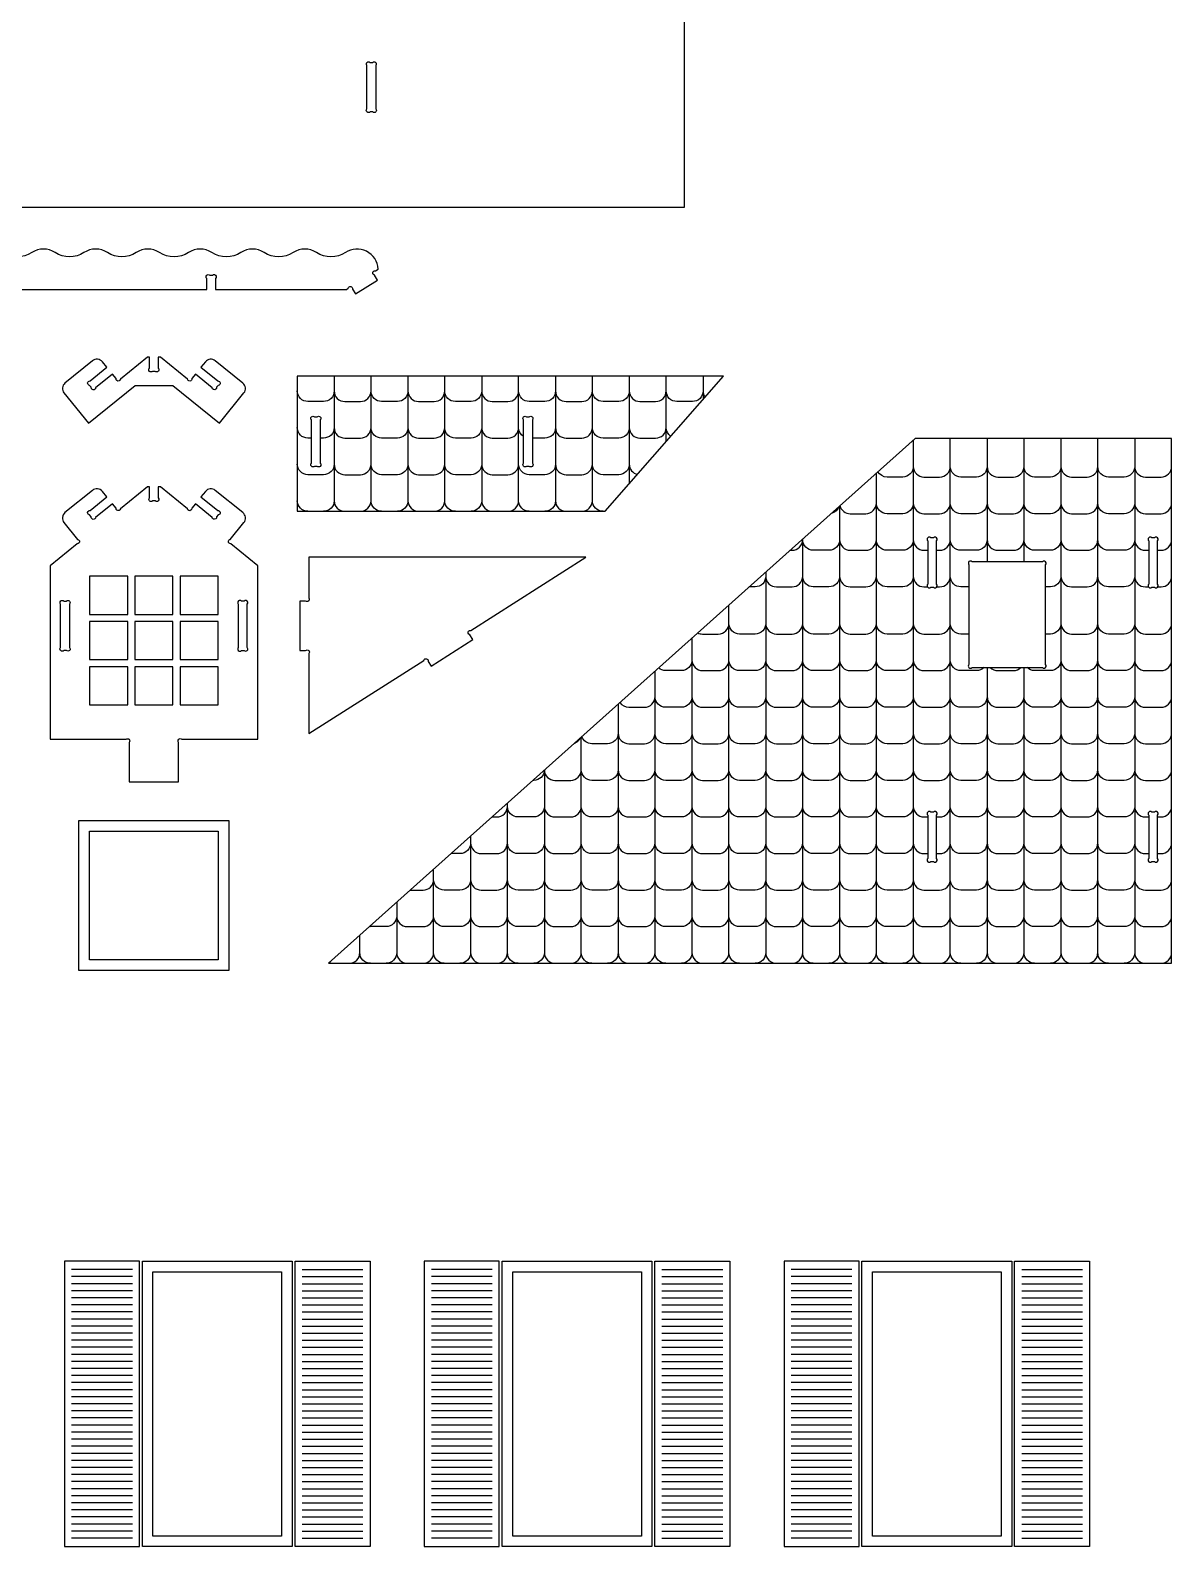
# Model space of a CAD drawing. Extents: x 4982 to 16003, y -2148 to 3908.
# Drawn here: x 11671 to 13221, y -2080 to -21 of the extents above; entities that cross this region are included whole.
import ezdxf

# ---------------------------------------------------------------- set-up
doc = ezdxf.new("R2010")
doc.units = 0
doc.header["$MEASUREMENT"] = 0
doc.layers.add('LAYER_1', color=18, linetype='CONTINUOUS')

msp = doc.modelspace()

# ---------------------------------------------------------------- linework, layer by layer
at = {"layer": 'LAYER_1'}
for points in [[(12558.7, -261.4), (11147.7, -261.4), (11147.7, 86.9), (12558.7, 86.9)], [(12451.6, -674.2), (12612.1, -490.8), (12033.4, -490.8), (12033.4, -674.2)], [(13220.5, -1287.9), (13220.5, -575.2), (12872.2, -575.2), (12075.7, -1287.9)], [(11751.5, -814.2), (11803.3, -814.2), (11803.3, -762.4), (11751.5, -762.4)], [(11812.9, -814.2), (11864.7, -814.2), (11864.7, -762.4), (11812.9, -762.4)], [(11874.3, -814.2), (11926.2, -814.2), (11926.2, -762.4), (11874.3, -762.4)], [(11751.5, -875.6), (11803.3, -875.6), (11803.3, -823.8), (11751.5, -823.8)], [(11812.9, -875.6), (11864.7, -875.6), (11864.7, -823.8), (11812.9, -823.8)], [(11874.3, -875.6), (11926.2, -875.6), (11926.2, -823.8), (11874.3, -823.8)], [(11751.5, -937.1), (11803.3, -937.1), (11803.3, -885.2), (11751.5, -885.2)], [(11812.9, -937.1), (11864.7, -937.1), (11864.7, -885.2), (11812.9, -885.2)], [(11874.3, -937.1), (11926.2, -937.1), (11926.2, -885.2), (11874.3, -885.2)], [(11737.1, -1094.1), (11940.6, -1094.1), (11940.6, -1297.6), (11737.1, -1297.6)], [(11751.5, -1108.5), (11926.2, -1108.5), (11926.2, -1283.2), (11751.5, -1283.2)], [(11819.3, -1692.3), (11717.5, -1692.3), (11717.5, -2080.1), (11819.3, -2080.1)], [(12026.6, -1692.3), (12026.6, -2080.1), (11823.1, -2080.1), (11823.1, -1692.3)], [(11837.5, -1706.7), (12012.2, -1706.7), (12012.2, -2065.7), (11837.5, -2065.7)], [(12030.5, -1692.3), (12132.2, -1692.3), (12132.2, -2080.1), (12030.5, -2080.1)], [(12307.7, -1692.3), (12205.9, -1692.3), (12205.9, -2080.1), (12307.7, -2080.1)], [(12515, -1692.3), (12515, -2080.1), (12311.5, -2080.1), (12311.5, -1692.3)], [(12325.9, -1706.7), (12500.6, -1706.7), (12500.6, -2065.7), (12325.9, -2065.7)], [(12518.9, -1692.3), (12620.6, -1692.3), (12620.6, -2080.1), (12518.9, -2080.1)], [(12796.1, -1692.3), (12694.3, -1692.3), (12694.3, -2080.1), (12796.1, -2080.1)], [(13003.4, -1692.3), (13003.4, -2080.1), (12799.9, -2080.1), (12799.9, -1692.3)], [(12814.3, -1706.7), (12989, -1706.7), (12989, -2065.7), (12814.3, -2065.7)], [(13007.3, -1692.3), (13109, -1692.3), (13109, -2080.1), (13007.3, -2080.1)]]:
    msp.add_lwpolyline(points, close=True, dxfattribs=at)
for points in [[(12140, -68.8), (12140, -127.6, -1), (12135.8, -131.8), (12132.3, -131.8, -1), (12128, -127.6), (12128, -68.8, -1), (12132.3, -64.6), (12135.8, -64.6, -1)], [(11844.8, -464.9), (11844.8, -479.8, -1), (11840.6, -484.1), (11837.1, -484.1, -1), (11832.8, -479.8), (11832.8, -464.9), (11830, -464.9), (11793.3, -494.6, -1), (11787.4, -494), (11782.5, -488), (11759.7, -506.5, -1), (11753.7, -505.8), (11751.5, -503.1, -1), (11752.1, -497.1), (11774.9, -478.6), (11768.9, -471.2, 0.414214), (11755.4, -469.8), (11718.1, -500, 0.414214), (11716.7, -513.5), (11749.9, -554.5), (11813.2, -503.3), (11864.5, -503.3), (11927.7, -554.5), (11961, -513.5, 0.414214), (11959.5, -500), (11922.2, -469.8, 0.414214), (11908.7, -471.2), (11902.7, -478.6), (11925.5, -497.1, -1), (11926.1, -503.1), (11923.9, -505.8, -1), (11918, -506.5), (11895.2, -488), (11890.3, -494, -1), (11884.3, -494.6), (11847.6, -464.9)], [(12064.6, -550.1), (12064.6, -608.8, -1), (12060.3, -613.1), (12056.8, -613.1, -1), (12052.6, -608.8), (12052.6, -550.1, -1), (12056.8, -545.9), (12060.3, -545.9, -1)], [(12352.6, -550.1), (12352.6, -608.8, -1), (12348.3, -613.1), (12344.8, -613.1, -1), (12340.6, -608.8), (12340.6, -550.1, -1), (12344.8, -545.9), (12348.3, -545.9, -1)], [(11872.4, -1041.4), (11872.4, -988, -1), (11876.7, -983.8), (11979.8, -983.8), (11979.8, -748), (11943.1, -718.2, -1), (11942.5, -712.3), (11961, -689.4, 0.414214), (11959.5, -675.9), (11922.2, -645.7, 0.414214), (11908.7, -647.1), (11902.7, -654.6), (11925.5, -673.1, -1), (11926.1, -679), (11923.9, -681.8, -1), (11918, -682.4), (11895.2, -663.9), (11890.3, -670, -1), (11884.3, -670.6), (11847.6, -640.8), (11844.8, -640.8), (11844.8, -655.8, -1), (11840.6, -660), (11837.1, -660, -1), (11832.8, -655.8), (11832.8, -640.8), (11830, -640.8), (11793.3, -670.6, -1), (11787.4, -670), (11782.5, -663.9), (11759.7, -682.4, -1), (11753.7, -681.8), (11751.5, -679, -1), (11752.1, -673.1), (11774.9, -654.6), (11768.9, -647.1, 0.414214), (11755.4, -645.7), (11718.1, -675.9, 0.414214), (11716.7, -689.4), (11735.2, -712.3, -1), (11734.5, -718.2), (11697.8, -748), (11697.8, -983.8), (11801, -983.8, -1), (11805.2, -988), (11805.2, -1041.4)], [(12889.3, -714.3), (12889.3, -773, 1), (12893.6, -777.2), (12897.1, -777.2, 1), (12901.3, -773), (12901.3, -714.3, 1), (12897.1, -710), (12893.6, -710, 1)], [(13189.3, -714.3), (13189.3, -773, 1), (13193.6, -777.2), (13197.1, -777.2, 1), (13201.3, -773), (13201.3, -714.3, 1), (13197.1, -710), (13193.6, -710, 1)], [(12037, -863.2), (12044.8, -863.2, -1), (12049, -867.4), (12049, -976.1), (12205.1, -876.6, -1), (12211, -877.9), (12215.1, -884.4), (12271.8, -848.3), (12267.6, -841.7, -1), (12268.9, -835.9), (12425, -736.3), (12049, -736.3), (12049, -791.7, -1), (12044.8, -796), (12037, -796)], [(12945.3, -746.8), (12945.3, -882.1, 1), (12949.6, -886.3), (13045.1, -886.3, 1), (13049.3, -882.1), (13049.3, -746.8, 1), (13045.1, -742.6), (12949.6, -742.6, 1)], [(11724.2, -800.2), (11724.2, -858.9, -1), (11720, -863.2), (11716.5, -863.2, -1), (11712.2, -858.9), (11712.2, -800.2, -1), (11716.5, -796), (11720, -796, -1)], [(11953.4, -800.2), (11953.4, -858.9, 1), (11957.7, -863.2), (11961.2, -863.2, 1), (11965.4, -858.9), (11965.4, -800.2, 1), (11961.2, -796), (11957.7, -796, 1)], [(12889.3, -1086.9), (12889.3, -1145.7, 1), (12893.6, -1149.9), (12897.1, -1149.9, 1), (12901.3, -1145.7), (12901.3, -1086.9, 1), (12897.1, -1082.7), (12893.6, -1082.7, 1)], [(13189.3, -1086.9), (13189.3, -1145.7, 1), (13193.6, -1149.9), (13197.1, -1149.9, 1), (13201.3, -1145.7), (13201.3, -1086.9, 1), (13197.1, -1082.7), (13193.6, -1082.7, 1)]]:
    msp.add_lwpolyline(points, format="xyb", close=True, dxfattribs=at)
for points in [[(11634.6, -372.8), (11910.6, -372.8), (11910.6, -357.9, -1), (11914.8, -353.6), (11918.3, -353.6, -1), (11922.6, -357.9), (11922.6, -372.8), (12100.1, -372.8), (12102.6, -371.2, -1), (12108.4, -372.5), (12112.6, -379), (12142.4, -360.1), (12138.2, -353.5, -1), (12139.5, -347.7), (12143.3, -345.2, 0.579603), (12098.7, -322.8, -0.300981), (12059.5, -322.8, 0.300981), (12027.7, -322.8, -0.300981), (11988.6, -322.8, 0.300981), (11956.8, -322.8, -0.300981), (11917.6, -322.8, 0.300981), (11885.8, -322.8, -0.300981), (11846.6, -322.8, 0.300981), (11814.8, -322.8, -0.300981), (11775.7, -322.8, 0.300981), (11743.9, -322.8, -0.300981), (11704.7, -322.8, 0.300981), (11672.9, -322.8, -0.300981), (11633.8, -322.8, 0.236244)], [(12083.5, -490.8), (12083.5, -659.8, -0.414214), (12069.1, -674.2)], [(12119.2, -674.2, 0.414214), (12133.6, -659.8), (12133.6, -490.8)], [(12183.7, -490.8), (12183.7, -659.8, 0.414214), (12198.1, -674.2)], [(12219.3, -674.2, 0.414214), (12233.7, -659.8), (12233.7, -490.8)], [(12283.8, -490.8), (12283.8, -659.8, 0.414214), (12298.2, -674.2)], [(12319.5, -674.2, 0.414214), (12333.9, -659.8), (12333.9, -490.8)], [(12384, -490.8), (12384, -659.8, -0.414214), (12369.6, -674.2)], [(12448.5, -674.2, -0.414214), (12434.1, -659.8), (12434.1, -490.8)], [(12083.5, -510.7, -0.414214), (12069.1, -525.1), (12047.8, -525.1, -0.414214), (12033.4, -510.7)], [(12083.5, -510.7, 0.414214), (12097.9, -525.1), (12119.2, -525.1, 0.414214), (12133.6, -510.7)], [(12183.7, -510.7, -0.414214), (12169.3, -525.1), (12148, -525.1, -0.414214), (12133.6, -510.7)], [(12183.7, -510.7, 0.414214), (12198.1, -525.1), (12219.3, -525.1, 0.414214), (12233.7, -510.7)], [(12283.8, -510.7, -0.414214), (12269.4, -525.1), (12248.1, -525.1, -0.414214), (12233.7, -510.7)], [(12283.8, -510.7, 0.414214), (12298.2, -525.1), (12319.5, -525.1, 0.414214), (12333.9, -510.7)], [(12384, -510.7, -0.414214), (12369.6, -525.1), (12348.3, -525.1, -0.414214), (12333.9, -510.7)], [(12384, -510.7, 0.414214), (12398.4, -525.1), (12419.7, -525.1, 0.414214), (12434.1, -510.7)], [(12484.2, -510.7, -0.414214), (12469.8, -525.1), (12448.5, -525.1, -0.414214), (12434.1, -510.7)], [(12484.2, -510.7, 0.414214), (12498.6, -525.1), (12519.9, -525.1, 0.414214), (12534.3, -510.7)], [(12584.4, -510.7, -0.414214), (12570, -525.1), (12548.7, -525.1, -0.414214), (12534.3, -510.7)], [(12584.4, -510.7, 0.159509), (12587.2, -519.2)], [(12052.6, -574.8), (12047.8, -574.8, -0.414214), (12033.4, -560.4)], [(12083.5, -560.4, -0.414214), (12069.1, -574.8), (12064.6, -574.8)], [(12083.5, -560.4, 0.414214), (12097.9, -574.8), (12119.2, -574.8, 0.414214), (12133.6, -560.4)], [(12183.7, -560.4, -0.414214), (12169.3, -574.8), (12148, -574.8, -0.414214), (12133.6, -560.4)], [(12183.7, -560.4, 0.414214), (12198.1, -574.8), (12219.3, -574.8, 0.414214), (12233.7, -560.4)], [(12283.8, -560.4, -0.414214), (12269.4, -574.8), (12248.1, -574.8, -0.414214), (12233.7, -560.4)], [(12283.8, -560.4, 0.414214), (12298.2, -574.8), (12319.5, -574.8, 0.414214), (12333.9, -560.4)], [(12340.6, -572.5, -0.255564), (12333.9, -560.4)], [(12384, -560.4, -0.414214), (12369.6, -574.8), (12352.6, -574.8)], [(12384, -560.4, 0.414214), (12398.4, -574.8), (12419.7, -574.8, 0.414214), (12434.1, -560.4)], [(12484.2, -560.4, -0.414214), (12469.8, -574.8), (12448.5, -574.8, -0.414214), (12434.1, -560.4)], [(12484.2, -560.4, 0.414214), (12498.6, -574.8), (12519.9, -574.8, 0.414214), (12534.3, -560.4)], [(12540.7, -572.4, -0.249891), (12534.3, -560.4)], [(12905.5, -1287.9, 0.414214), (12919.9, -1273.5), (12919.9, -575.2)], [(13070.2, -575.2), (13070.2, -1273.5, -0.414214), (13055.8, -1287.9)], [(13105.9, -1287.9, 0.414214), (13120.3, -1273.5), (13120.3, -575.2)], [(13170.4, -575.2), (13170.4, -1273.5, -0.414214), (13156, -1287.9)], [(12869.8, -577.3), (12869.8, -1273.5, -0.414214), (12855.4, -1287.9)], [(12083.5, -610.1, -0.414214), (12069.1, -624.5), (12047.8, -624.5, -0.414214), (12033.4, -610.1)], [(12083.5, -610.1, 0.414214), (12097.9, -624.5), (12119.2, -624.5, 0.414214), (12133.6, -610.1)], [(12183.7, -610.1, -0.414214), (12169.3, -624.5), (12148, -624.5, -0.414214), (12133.6, -610.1)], [(12183.7, -610.1, 0.414214), (12198.1, -624.5), (12219.3, -624.5, 0.414214), (12233.7, -610.1)], [(12283.8, -610.1, -0.414214), (12269.4, -624.5), (12248.1, -624.5, -0.414214), (12233.7, -610.1)], [(12283.8, -610.1, 0.414214), (12298.2, -624.5), (12319.5, -624.5, 0.414214), (12333.9, -610.1)], [(12384, -610.1, -0.414214), (12369.6, -624.5), (12348.3, -624.5, -0.414214), (12333.9, -610.1)], [(12384, -610.1, 0.414214), (12398.4, -624.5), (12419.7, -624.5, 0.414214), (12434.1, -610.1)], [(12484.2, -610.1, -0.414214), (12469.8, -624.5), (12448.5, -624.5, -0.414214), (12434.1, -610.1)], [(12484.2, -610.1, 0.349089), (12495.4, -624.1)], [(12869.8, -613.3, -0.414214), (12855.4, -627.7), (12834.1, -627.7, -0.26914), (12821.6, -620.4)], [(12869.8, -613.3, 0.414214), (12884.2, -627.7), (12905.5, -627.7, 0.414214), (12919.9, -613.3)], [(12970, -613.3, -0.414214), (12955.6, -627.7), (12934.3, -627.7, -0.414214), (12919.9, -613.3)], [(12970, -613.3, 0.414214), (12984.4, -627.7), (13005.7, -627.7, 0.414214), (13020.1, -613.3)], [(13070.2, -613.3, -0.414214), (13055.8, -627.7), (13034.5, -627.7, -0.414214), (13020.1, -613.3)], [(13070.2, -613.3, 0.414214), (13084.6, -627.7), (13105.9, -627.7, 0.414214), (13120.3, -613.3)], [(13170.4, -613.3, -0.414214), (13156, -627.7), (13134.7, -627.7, -0.414214), (13120.3, -613.3)], [(13170.4, -613.3, 0.414214), (13184.8, -627.7), (13206.1, -627.7, 0.414214), (13220.5, -613.3)], [(12834.1, -1287.9, -0.414214), (12819.7, -1273.5), (12819.7, -622.1)], [(12047.8, -674.2, -0.414214), (12033.4, -659.8)], [(12083.5, -659.8, 0.414214), (12097.9, -674.2)], [(12148, -674.2, -0.414214), (12133.6, -659.8)], [(12183.7, -659.8, -0.414214), (12169.3, -674.2)], [(12248.1, -674.2, -0.414214), (12233.7, -659.8)], [(12283.8, -659.8, -0.414214), (12269.4, -674.2)], [(12348.3, -674.2, -0.414214), (12333.9, -659.8)], [(12384, -659.8, 0.414214), (12398.4, -674.2)], [(12419.7, -674.2, 0.414214), (12434.1, -659.8)], [(12768.9, -667.6, -0.260244), (12758.4, -677)], [(12769.7, -666.9), (12769.7, -1273.5, 0.414214), (12784.1, -1287.9)], [(12770.1, -666.5, 0.342363), (12784.1, -677.4), (12805.3, -677.4, 0.414214), (12819.7, -663)], [(12869.8, -663, -0.414214), (12855.4, -677.4), (12834.1, -677.4, -0.414214), (12819.7, -663)], [(12869.8, -663, 0.414214), (12884.2, -677.4), (12905.5, -677.4, 0.414214), (12919.9, -663)], [(12970, -663, -0.414214), (12955.6, -677.4), (12934.3, -677.4, -0.414214), (12919.9, -663)], [(12970, -663, 0.414214), (12984.4, -677.4), (13005.7, -677.4, 0.414214), (13020.1, -663)], [(13070.2, -663, -0.414214), (13055.8, -677.4), (13034.5, -677.4, -0.414214), (13020.1, -663)], [(13070.2, -663, 0.414214), (13084.6, -677.4), (13105.9, -677.4, 0.414214), (13120.3, -663)], [(13170.4, -663, -0.414214), (13156, -677.4), (13134.7, -677.4, -0.414214), (13120.3, -663)], [(13170.4, -663, 0.414214), (13184.8, -677.4), (13206.1, -677.4, 0.414214), (13220.5, -663)], [(12702.5, -727), (12705.2, -727, 0.414214), (12719.6, -712.6)], [(12705.2, -1287.9, 0.414214), (12719.6, -1273.5), (12719.6, -711.8)], [(12769.7, -712.6, -0.414214), (12755.3, -727), (12734, -727, -0.414214), (12719.6, -712.6)], [(12769.7, -712.6, 0.414214), (12784.1, -727), (12805.3, -727, 0.414214), (12819.7, -712.6)], [(12869.8, -712.6, -0.414214), (12855.4, -727), (12834.1, -727, -0.414214), (12819.7, -712.6)], [(12869.8, -712.6, 0.414214), (12884.2, -727), (12889.3, -727)], [(12901.3, -727), (12905.5, -727, 0.414214), (12919.9, -712.6)], [(12970, -712.6, -0.414214), (12955.6, -727), (12934.3, -727, -0.414214), (12919.9, -712.6)], [(12970, -712.6, 0.414214), (12984.4, -727), (13005.7, -727, 0.414214), (13020.1, -712.6)], [(13070.2, -712.6, -0.414214), (13055.8, -727), (13034.5, -727, -0.414214), (13020.1, -712.6)], [(13070.2, -712.6, 0.414214), (13084.6, -727), (13105.9, -727, 0.414214), (13120.3, -712.6)], [(13170.4, -712.6, -0.414214), (13156, -727), (13134.7, -727, -0.414214), (13120.3, -712.6)], [(13170.4, -712.6, 0.414214), (13184.8, -727), (13189.3, -727)], [(13201.3, -727), (13206.1, -727, 0.414214), (13220.5, -712.6)], [(12669.5, -756.6), (12669.5, -1273.5, -0.414214), (12655.1, -1287.9)], [(12669.5, -762.3, -0.414214), (12655.1, -776.7), (12647, -776.7)], [(12669.5, -762.3, 0.414214), (12683.9, -776.7), (12705.2, -776.7, 0.414214), (12719.6, -762.3)], [(12769.7, -762.3, -0.414214), (12755.3, -776.7), (12734, -776.7, -0.414214), (12719.6, -762.3)], [(12769.7, -762.3, 0.414214), (12784.1, -776.7), (12805.3, -776.7, 0.414214), (12819.7, -762.3)], [(12869.8, -762.3, -0.414214), (12855.4, -776.7), (12834.1, -776.7, -0.414214), (12819.7, -762.3)], [(12869.8, -762.3, 0.414214), (12884.2, -776.7), (12889.3, -776.7)], [(12901.3, -776.7), (12905.5, -776.7, 0.414214), (12919.9, -762.3)], [(12945.3, -776.7), (12934.3, -776.7, -0.414214), (12919.9, -762.3)], [(13070.2, -762.3, -0.414214), (13055.8, -776.7), (13049.3, -776.7)], [(13070.2, -762.3, 0.414214), (13084.6, -776.7), (13105.9, -776.7, 0.414214), (13120.3, -762.3)], [(13170.4, -762.3, -0.414214), (13156, -776.7), (13134.7, -776.7, -0.414214), (13120.3, -762.3)], [(13170.4, -762.3, 0.414214), (13184.8, -776.7), (13189.3, -776.7)], [(13201.3, -776.7), (13206.1, -776.7, 0.414214), (13220.5, -762.3)], [(12633.8, -1287.9, -0.414214), (12619.4, -1273.5), (12619.4, -801.4)], [(12577.1, -839.2, 0.118653), (12583.7, -840.8), (12605, -840.8, 0.414214), (12619.4, -826.4)], [(12669.5, -826.4, -0.414214), (12655.1, -840.8), (12633.8, -840.8, -0.414214), (12619.4, -826.4)], [(12669.5, -826.4, 0.414214), (12683.9, -840.8), (12705.2, -840.8, 0.414214), (12719.6, -826.4)], [(12769.7, -826.4, -0.414214), (12755.3, -840.8), (12734, -840.8, -0.414214), (12719.6, -826.4)], [(12769.7, -826.4, 0.414214), (12784.1, -840.8), (12805.3, -840.8, 0.414214), (12819.7, -826.4)], [(12869.8, -826.4, -0.414214), (12855.4, -840.8), (12834.1, -840.8, -0.414214), (12819.7, -826.4)], [(12869.8, -826.4, 0.414214), (12884.2, -840.8), (12905.5, -840.8, 0.414214), (12919.9, -826.4)], [(12945.3, -840.8), (12934.3, -840.8, -0.414214), (12919.9, -826.4)], [(13070.2, -826.4, -0.414214), (13055.8, -840.8), (13049.3, -840.8)], [(13070.2, -826.4, 0.414214), (13084.6, -840.8), (13105.9, -840.8, 0.414214), (13120.3, -826.4)], [(13170.4, -826.4, -0.414214), (13156, -840.8), (13134.7, -840.8, -0.414214), (13120.3, -826.4)], [(13170.4, -826.4, 0.414214), (13184.8, -840.8), (13206.1, -840.8, 0.414214), (13220.5, -826.4)], [(12569.3, -846.2), (12569.3, -1273.5, -0.414214), (12554.9, -1287.9)], [(12569.3, -876.1, -0.414214), (12554.9, -890.5), (12533.6, -890.5, -0.185005), (12524, -886.8)], [(12569.3, -876.1, 0.414214), (12583.7, -890.5), (12605, -890.5, 0.414214), (12619.4, -876.1)], [(12669.5, -876.1, -0.414214), (12655.1, -890.5), (12633.8, -890.5, -0.414214), (12619.4, -876.1)], [(12669.5, -876.1, 0.414214), (12683.9, -890.5), (12705.2, -890.5, 0.414214), (12719.6, -876.1)], [(12769.7, -876.1, -0.414214), (12755.3, -890.5), (12734, -890.5, -0.414214), (12719.6, -876.1)], [(12769.7, -876.1, 0.414214), (12784.1, -890.5), (12805.3, -890.5, 0.414214), (12819.7, -876.1)], [(12869.8, -876.1, -0.414214), (12855.4, -890.5), (12834.1, -890.5, -0.414214), (12819.7, -876.1)], [(12869.8, -876.1, 0.414214), (12884.2, -890.5), (12905.5, -890.5, 0.414214), (12919.9, -876.1)], [(12965.8, -886.3, -0.197346), (12955.6, -890.5), (12934.3, -890.5, -0.414214), (12919.9, -876.1)], [(13070.2, -876.1, -0.414214), (13055.8, -890.5), (13034.5, -890.5, -0.197346), (13024.4, -886.3)], [(13070.2, -876.1, 0.414214), (13084.6, -890.5), (13105.9, -890.5, 0.414214), (13120.3, -876.1)], [(13170.4, -876.1, -0.414214), (13156, -890.5), (13134.7, -890.5, -0.414214), (13120.3, -876.1)], [(13170.4, -876.1, 0.414214), (13184.8, -890.5), (13206.1, -890.5, 0.414214), (13220.5, -876.1)], [(12504.8, -1287.9, 0.414214), (12519.2, -1273.5), (12519.2, -891.1)], [(12970, -886.3), (12970, -1273.5, 0.414214), (12984.4, -1287.9)], [(12974.3, -886.3, 0.197346), (12984.4, -890.5), (13005.7, -890.5, 0.197346), (13015.9, -886.3)], [(13034.5, -1287.9, -0.414214), (13020.1, -1273.5), (13020.1, -886.3)], [(12471.5, -933.7, 0.251013), (12483.5, -940.2), (12504.8, -940.2, 0.414214), (12519.2, -925.8)], [(12569.3, -925.8, -0.414214), (12554.9, -940.2), (12533.6, -940.2, -0.414214), (12519.2, -925.8)], [(12569.3, -925.8, 0.414214), (12583.7, -940.2), (12605, -940.2, 0.414214), (12619.4, -925.8)], [(12669.5, -925.8, -0.414214), (12655.1, -940.2), (12633.8, -940.2, -0.414214), (12619.4, -925.8)], [(12669.5, -925.8, 0.414214), (12683.9, -940.2), (12705.2, -940.2, 0.414214), (12719.6, -925.8)], [(12769.7, -925.8, -0.414214), (12755.3, -940.2), (12734, -940.2, -0.414214), (12719.6, -925.8)], [(12769.7, -925.8, 0.414214), (12784.1, -940.2), (12805.3, -940.2, 0.414214), (12819.7, -925.8)], [(12869.8, -925.8, -0.414214), (12855.4, -940.2), (12834.1, -940.2, -0.414214), (12819.7, -925.8)], [(12869.8, -925.8, 0.414214), (12884.2, -940.2), (12905.5, -940.2, 0.414214), (12919.9, -925.8)], [(12970, -925.8, -0.414214), (12955.6, -940.2), (12934.3, -940.2, -0.414214), (12919.9, -925.8)], [(12970, -925.8, 0.414214), (12984.4, -940.2), (13005.7, -940.2, 0.414214), (13020.1, -925.8)], [(13070.2, -925.8, -0.414214), (13055.8, -940.2), (13034.5, -940.2, -0.414214), (13020.1, -925.8)], [(13070.2, -925.8, 0.414214), (13084.6, -940.2), (13105.9, -940.2, 0.414214), (13120.3, -925.8)], [(13170.4, -925.8, -0.414214), (13156, -940.2), (13134.7, -940.2, -0.414214), (13120.3, -925.8)], [(13170.4, -925.8, 0.414214), (13184.8, -940.2), (13206.1, -940.2, 0.414214), (13220.5, -925.8)], [(12469.1, -935.9), (12469.1, -1273.5, 0.414214), (12483.5, -1287.9)], [(12404.6, -1287.9, 0.414214), (12419, -1273.5), (12419, -980.7)], [(12410, -988.8, 0.175897), (12417.3, -982.2)], [(12469.1, -975.4, -0.414214), (12454.7, -989.8), (12433.4, -989.8, -0.321837), (12419.7, -980)], [(12469.1, -975.4, 0.414214), (12483.5, -989.8), (12504.8, -989.8, 0.414214), (12519.2, -975.4)], [(12569.3, -975.4, -0.414214), (12554.9, -989.8), (12533.6, -989.8, -0.414214), (12519.2, -975.4)], [(12569.3, -975.4, 0.414214), (12583.7, -989.8), (12605, -989.8, 0.414214), (12619.4, -975.4)], [(12669.5, -975.4, -0.414214), (12655.1, -989.8), (12633.8, -989.8, -0.414214), (12619.4, -975.4)], [(12669.5, -975.4, 0.414214), (12683.9, -989.8), (12705.2, -989.8, 0.414214), (12719.6, -975.4)], [(12769.7, -975.4, -0.414214), (12755.3, -989.8), (12734, -989.8, -0.414214), (12719.6, -975.4)], [(12769.7, -975.4, 0.414214), (12784.1, -989.8), (12805.3, -989.8, 0.414214), (12819.7, -975.4)], [(12869.8, -975.4, -0.414214), (12855.4, -989.8), (12834.1, -989.8, -0.414214), (12819.7, -975.4)], [(12869.8, -975.4, 0.414214), (12884.2, -989.8), (12905.5, -989.8, 0.414214), (12919.9, -975.4)], [(12970, -975.4, -0.414214), (12955.6, -989.8), (12934.3, -989.8, -0.414214), (12919.9, -975.4)], [(12970, -975.4, 0.414214), (12984.4, -989.8), (13005.7, -989.8, 0.414214), (13020.1, -975.4)], [(13070.2, -975.4, -0.414214), (13055.8, -989.8), (13034.5, -989.8, -0.414214), (13020.1, -975.4)], [(13070.2, -975.4, 0.414214), (13084.6, -989.8), (13105.9, -989.8, 0.414214), (13120.3, -975.4)], [(13170.4, -975.4, -0.414214), (13156, -989.8), (13134.7, -989.8, -0.414214), (13120.3, -975.4)], [(13170.4, -975.4, 0.414214), (13184.8, -989.8), (13206.1, -989.8, 0.414214), (13220.5, -975.4)], [(12368.9, -1025.5, -0.405523), (12354.5, -1039.5), (12353.3, -1039.5)], [(12368.9, -1025.1), (12368.9, -1273.5, -0.414214), (12354.5, -1287.9)], [(12368.9, -1025.5, 0.405747), (12383.3, -1039.5), (12404.6, -1039.5, 0.414214), (12419, -1025.1)], [(12469.1, -1025.1, -0.414214), (12454.7, -1039.5), (12433.4, -1039.5, -0.414214), (12419, -1025.1)], [(12469.1, -1025.1, 0.414214), (12483.5, -1039.5), (12504.8, -1039.5, 0.414214), (12519.2, -1025.1)], [(12569.3, -1025.1, -0.414214), (12554.9, -1039.5), (12533.6, -1039.5, -0.414214), (12519.2, -1025.1)], [(12569.3, -1025.1, 0.414214), (12583.7, -1039.5), (12605, -1039.5, 0.414214), (12619.4, -1025.1)], [(12669.5, -1025.1, -0.414214), (12655.1, -1039.5), (12633.8, -1039.5, -0.414214), (12619.4, -1025.1)], [(12669.5, -1025.1, 0.414214), (12683.9, -1039.5), (12705.2, -1039.5, 0.414214), (12719.6, -1025.1)], [(12769.7, -1025.1, -0.414214), (12755.3, -1039.5), (12734, -1039.5, -0.414214), (12719.6, -1025.1)], [(12769.7, -1025.1, 0.414214), (12784.1, -1039.5), (12805.3, -1039.5, 0.414214), (12819.7, -1025.1)], [(12869.8, -1025.1, -0.414214), (12855.4, -1039.5), (12834.1, -1039.5, -0.414214), (12819.7, -1025.1)], [(12869.8, -1025.1, 0.414214), (12884.2, -1039.5), (12905.5, -1039.5, 0.414214), (12919.9, -1025.1)], [(12970, -1025.1, -0.414214), (12955.6, -1039.5), (12934.3, -1039.5, -0.414214), (12919.9, -1025.1)], [(12970, -1025.1, 0.414214), (12984.4, -1039.5), (13005.7, -1039.5, 0.414214), (13020.1, -1025.1)], [(13070.2, -1025.1, -0.414214), (13055.8, -1039.5), (13034.5, -1039.5, -0.414214), (13020.1, -1025.1)], [(13070.2, -1025.1, 0.414214), (13084.6, -1039.5), (13105.9, -1039.5, 0.414214), (13120.3, -1025.1)], [(13170.4, -1025.1, -0.414214), (13156, -1039.5), (13134.7, -1039.5, -0.414214), (13120.3, -1025.1)], [(13170.4, -1025.1, 0.414214), (13184.8, -1039.5), (13206.1, -1039.5, 0.414214), (13220.5, -1025.1)], [(12333.2, -1287.9, -0.414214), (12318.8, -1273.5), (12318.8, -1070.4)], [(12297.8, -1089.2), (12304.4, -1089.2, 0.414214), (12318.8, -1074.8)], [(12368.9, -1074.8, -0.414214), (12354.5, -1089.2), (12333.2, -1089.2, -0.414214), (12318.8, -1074.8)], [(12368.9, -1074.8, 0.414214), (12383.3, -1089.2), (12404.6, -1089.2, 0.414214), (12419, -1074.8)], [(12469.1, -1074.8, -0.414214), (12454.7, -1089.2), (12433.4, -1089.2, -0.414214), (12419, -1074.8)], [(12469.1, -1074.8, 0.414214), (12483.5, -1089.2), (12504.8, -1089.2, 0.414214), (12519.2, -1074.8)], [(12569.3, -1074.8, -0.414214), (12554.9, -1089.2), (12533.6, -1089.2, -0.414214), (12519.2, -1074.8)], [(12569.3, -1074.8, 0.414214), (12583.7, -1089.2), (12605, -1089.2, 0.414214), (12619.4, -1074.8)], [(12669.5, -1074.8, -0.414214), (12655.1, -1089.2), (12633.8, -1089.2, -0.414214), (12619.4, -1074.8)], [(12669.5, -1074.8, 0.414214), (12683.9, -1089.2), (12705.2, -1089.2, 0.414214), (12719.6, -1074.8)], [(12769.7, -1074.8, -0.414214), (12755.3, -1089.2), (12734, -1089.2, -0.414214), (12719.6, -1074.8)], [(12769.7, -1074.8, 0.414214), (12784.1, -1089.2), (12805.3, -1089.2, 0.414214), (12819.7, -1074.8)], [(12869.8, -1074.8, -0.414214), (12855.4, -1089.2), (12834.1, -1089.2, -0.414214), (12819.7, -1074.8)], [(12869.8, -1074.8, 0.414214), (12884.2, -1089.2), (12889.3, -1089.2)], [(12901.3, -1089.2), (12905.5, -1089.2, 0.414214), (12919.9, -1074.8)], [(12970, -1074.8, -0.414214), (12955.6, -1089.2), (12934.3, -1089.2, -0.414214), (12919.9, -1074.8)], [(12970, -1074.8, 0.414214), (12984.4, -1089.2), (13005.7, -1089.2, 0.414214), (13020.1, -1074.8)], [(13070.2, -1074.8, -0.414214), (13055.8, -1089.2), (13034.5, -1089.2, -0.414214), (13020.1, -1074.8)], [(13070.2, -1074.8, 0.414214), (13084.6, -1089.2), (13105.9, -1089.2, 0.414214), (13120.3, -1074.8)], [(13170.4, -1074.8, -0.414214), (13156, -1089.2), (13134.7, -1089.2, -0.414214), (13120.3, -1074.8)], [(13170.4, -1074.8, 0.414214), (13184.8, -1089.2), (13189.3, -1089.2)], [(13201.3, -1089.2), (13206.1, -1089.2, 0.414214), (13220.5, -1074.8)], [(12268.7, -1124.5, -0.414214), (12254.3, -1138.9), (12242.2, -1138.9)], [(12268.7, -1115.2), (12268.7, -1273.5, -0.414214), (12254.3, -1287.9)], [(12268.7, -1124.5, 0.414214), (12283.1, -1138.9), (12304.4, -1138.9, 0.414214), (12318.8, -1124.5)], [(12368.9, -1124.5, -0.414214), (12354.5, -1138.9), (12333.2, -1138.9, -0.414214), (12318.8, -1124.5)], [(12368.9, -1124.5, 0.414214), (12383.3, -1138.9), (12404.6, -1138.9, 0.414214), (12419, -1124.5)], [(12469.1, -1124.5, -0.414214), (12454.7, -1138.9), (12433.4, -1138.9, -0.414214), (12419, -1124.5)], [(12469.1, -1124.5, 0.414214), (12483.5, -1138.9), (12504.8, -1138.9, 0.414214), (12519.2, -1124.5)], [(12569.3, -1124.5, -0.414214), (12554.9, -1138.9), (12533.6, -1138.9, -0.414214), (12519.2, -1124.5)], [(12569.3, -1124.5, 0.414214), (12583.7, -1138.9), (12605, -1138.9, 0.414214), (12619.4, -1124.5)], [(12669.5, -1124.5, -0.414214), (12655.1, -1138.9), (12633.8, -1138.9, -0.414214), (12619.4, -1124.5)], [(12669.5, -1124.5, 0.414214), (12683.9, -1138.9), (12705.2, -1138.9, 0.414214), (12719.6, -1124.5)], [(12769.7, -1124.5, -0.414214), (12755.3, -1138.9), (12734, -1138.9, -0.414214), (12719.6, -1124.5)], [(12769.7, -1124.5, 0.414214), (12784.1, -1138.9), (12805.3, -1138.9, 0.414214), (12819.7, -1124.5)], [(12869.8, -1124.5, -0.414214), (12855.4, -1138.9), (12834.1, -1138.9, -0.414214), (12819.7, -1124.5)], [(12869.8, -1124.5, 0.414214), (12884.2, -1138.9), (12889.3, -1138.9)], [(12901.3, -1138.9), (12905.5, -1138.9, 0.414214), (12919.9, -1124.5)], [(12970, -1124.5, -0.414214), (12955.6, -1138.9), (12934.3, -1138.9, -0.414214), (12919.9, -1124.5)], [(12970, -1124.5, 0.414214), (12984.4, -1138.9), (13005.7, -1138.9, 0.414214), (13020.1, -1124.5)], [(13070.2, -1124.5, -0.414214), (13055.8, -1138.9), (13034.5, -1138.9, -0.414214), (13020.1, -1124.5)], [(13070.2, -1124.5, 0.414214), (13084.6, -1138.9), (13105.9, -1138.9, 0.414214), (13120.3, -1124.5)], [(13170.4, -1124.5, -0.414214), (13156, -1138.9), (13134.7, -1138.9, -0.414214), (13120.3, -1124.5)], [(13170.4, -1124.5, 0.414214), (13184.8, -1138.9), (13189.3, -1138.9)], [(13201.3, -1138.9), (13206.1, -1138.9, 0.414214), (13220.5, -1124.5)], [(12204.2, -1287.9, 0.414214), (12218.6, -1273.5), (12218.6, -1160)], [(12186.7, -1188.6), (12204.2, -1188.6, 0.414214), (12218.6, -1174.2)], [(12268.7, -1174.2, -0.414214), (12254.3, -1188.6), (12233, -1188.6, -0.414214), (12218.6, -1174.2)], [(12268.7, -1174.2, 0.414214), (12283.1, -1188.6), (12304.4, -1188.6, 0.414214), (12318.8, -1174.2)], [(12368.9, -1174.2, -0.414214), (12354.5, -1188.6), (12333.2, -1188.6, -0.414214), (12318.8, -1174.2)], [(12368.9, -1174.2, 0.414214), (12383.3, -1188.6), (12404.6, -1188.6, 0.414214), (12419, -1174.2)], [(12469.1, -1174.2, -0.414214), (12454.7, -1188.6), (12433.4, -1188.6, -0.414214), (12419, -1174.2)], [(12469.1, -1174.2, 0.414214), (12483.5, -1188.6), (12504.8, -1188.6, 0.414214), (12519.2, -1174.2)], [(12569.3, -1174.2, -0.414214), (12554.9, -1188.6), (12533.6, -1188.6, -0.414214), (12519.2, -1174.2)], [(12569.3, -1174.2, 0.414214), (12583.7, -1188.6), (12605, -1188.6, 0.414214), (12619.4, -1174.2)], [(12669.5, -1174.2, -0.414214), (12655.1, -1188.6), (12633.8, -1188.6, -0.414214), (12619.4, -1174.2)], [(12669.5, -1174.2, 0.414214), (12683.9, -1188.6), (12705.2, -1188.6, 0.414214), (12719.6, -1174.2)], [(12769.7, -1174.2, -0.414214), (12755.3, -1188.6), (12734, -1188.6, -0.414214), (12719.6, -1174.2)], [(12769.7, -1174.2, 0.414214), (12784.1, -1188.6), (12805.3, -1188.6, 0.414214), (12819.7, -1174.2)], [(12869.8, -1174.2, -0.414214), (12855.4, -1188.6), (12834.1, -1188.6, -0.414214), (12819.7, -1174.2)], [(12869.8, -1174.2, 0.414214), (12884.2, -1188.6), (12905.5, -1188.6, 0.414214), (12919.9, -1174.2)], [(12970, -1174.2, -0.414214), (12955.6, -1188.6), (12934.3, -1188.6, -0.414214), (12919.9, -1174.2)], [(12970, -1174.2, 0.414214), (12984.4, -1188.6), (13005.7, -1188.6, 0.414214), (13020.1, -1174.2)], [(13070.2, -1174.2, -0.414214), (13055.8, -1188.6), (13034.5, -1188.6, -0.414214), (13020.1, -1174.2)], [(13070.2, -1174.2, 0.414214), (13084.6, -1188.6), (13105.9, -1188.6, 0.414214), (13120.3, -1174.2)], [(13170.4, -1174.2, -0.414214), (13156, -1188.6), (13134.7, -1188.6, -0.414214), (13120.3, -1174.2)], [(13170.4, -1174.2, 0.414214), (13184.8, -1188.6), (13206.1, -1188.6, 0.414214), (13220.5, -1174.2)], [(12168.5, -1204.8), (12168.5, -1273.5, -0.414214), (12154.1, -1287.9)], [(12168.5, -1223.8, -0.414214), (12154.1, -1238.2), (12132.8, -1238.2, -0.026777), (12131.3, -1238.2)], [(12168.5, -1223.8, 0.414214), (12182.9, -1238.2), (12204.2, -1238.2, 0.414214), (12218.6, -1223.8)], [(12268.7, -1223.8, -0.414214), (12254.3, -1238.2), (12233, -1238.2, -0.414214), (12218.6, -1223.8)], [(12268.7, -1223.8, 0.414214), (12283.1, -1238.2), (12304.4, -1238.2, 0.414214), (12318.8, -1223.8)], [(12368.9, -1223.8, -0.414214), (12354.5, -1238.2), (12333.2, -1238.2, -0.414214), (12318.8, -1223.8)], [(12368.9, -1223.8, 0.414214), (12383.3, -1238.2), (12404.6, -1238.2, 0.414214), (12419, -1223.8)], [(12469.1, -1223.8, -0.414214), (12454.7, -1238.2), (12433.4, -1238.2, -0.414214), (12419, -1223.8)], [(12469.1, -1223.8, 0.414214), (12483.5, -1238.2), (12504.8, -1238.2, 0.414214), (12519.2, -1223.8)], [(12569.3, -1223.8, -0.414214), (12554.9, -1238.2), (12533.6, -1238.2, -0.414214), (12519.2, -1223.8)], [(12569.3, -1223.8, 0.414214), (12583.7, -1238.2), (12605, -1238.2, 0.414214), (12619.4, -1223.8)], [(12669.5, -1223.8, -0.414214), (12655.1, -1238.2), (12633.8, -1238.2, -0.414214), (12619.4, -1223.8)], [(12669.5, -1223.8, 0.414214), (12683.9, -1238.2), (12705.2, -1238.2, 0.414214), (12719.6, -1223.8)], [(12769.7, -1223.8, -0.414214), (12755.3, -1238.2), (12734, -1238.2, -0.414214), (12719.6, -1223.8)], [(12769.7, -1223.8, 0.414214), (12784.1, -1238.2), (12805.3, -1238.2, 0.414214), (12819.7, -1223.8)], [(12869.8, -1223.8, -0.414214), (12855.4, -1238.2), (12834.1, -1238.2, -0.414214), (12819.7, -1223.8)], [(12869.8, -1223.8, 0.414214), (12884.2, -1238.2), (12905.5, -1238.2, 0.414214), (12919.9, -1223.8)], [(12970, -1223.8, -0.414214), (12955.6, -1238.2), (12934.3, -1238.2, -0.414214), (12919.9, -1223.8)], [(12970, -1223.8, 0.414214), (12984.4, -1238.2), (13005.7, -1238.2, 0.414214), (13020.1, -1223.8)], [(13070.2, -1223.8, -0.414214), (13055.8, -1238.2), (13034.5, -1238.2, -0.414214), (13020.1, -1223.8)], [(13070.2, -1223.8, 0.414214), (13084.6, -1238.2), (13105.9, -1238.2, 0.414214), (13120.3, -1223.8)], [(13170.4, -1223.8, -0.414214), (13156, -1238.2), (13134.7, -1238.2, -0.414214), (13120.3, -1223.8)], [(13170.4, -1223.8, 0.414214), (13184.8, -1238.2), (13206.1, -1238.2, 0.414214), (13220.5, -1223.8)], [(12104, -1287.9, 0.414214), (12118.4, -1273.5), (12118.4, -1249.7)], [(12132.8, -1287.9, -0.414214), (12118.4, -1273.5)], [(12168.5, -1273.5, 0.414214), (12182.9, -1287.9)], [(12233, -1287.9, -0.414214), (12218.6, -1273.5)], [(12268.7, -1273.5, 0.414214), (12283.1, -1287.9)], [(12304.4, -1287.9, 0.414214), (12318.8, -1273.5)], [(12368.9, -1273.5, 0.414214), (12383.3, -1287.9)], [(12433.4, -1287.9, -0.414214), (12419, -1273.5)], [(12469.1, -1273.5, -0.414214), (12454.7, -1287.9)], [(12533.6, -1287.9, -0.414214), (12519.2, -1273.5)], [(12569.3, -1273.5, 0.414214), (12583.7, -1287.9)], [(12605, -1287.9, 0.414214), (12619.4, -1273.5)], [(12669.5, -1273.5, 0.414214), (12683.9, -1287.9)], [(12734, -1287.9, -0.414214), (12719.6, -1273.5)], [(12769.7, -1273.5, -0.414214), (12755.3, -1287.9)], [(12805.3, -1287.9, 0.414214), (12819.7, -1273.5)], [(12869.8, -1273.5, 0.414214), (12884.2, -1287.9)], [(12934.3, -1287.9, -0.414214), (12919.9, -1273.5)], [(12970, -1273.5, -0.414214), (12955.6, -1287.9)], [(13005.7, -1287.9, 0.414214), (13020.1, -1273.5)], [(13070.2, -1273.5, 0.414214), (13084.6, -1287.9)], [(13134.7, -1287.9, -0.414214), (13120.3, -1273.5)], [(13170.4, -1273.5, 0.414214), (13184.8, -1287.9)], [(13206.1, -1287.9, 0.414214), (13220.5, -1273.5)], [(12077, -1286.7, 0.102653), (12082.7, -1287.9)]]:
    msp.add_lwpolyline(points, format="xyb", dxfattribs=at)
for points in [[(12484.2, -490.8), (12484.2, -636.9)], [(12534.3, -579.6), (12534.3, -490.8)], [(12584.4, -490.8), (12584.4, -522.4)], [(12970, -575.2), (12970, -742.6)], [(13020.1, -742.6), (13020.1, -575.2)], [(11809.7, -1703.8), (11727.1, -1703.8)], [(12040.1, -1703.8), (12122.6, -1703.8)], [(12298.1, -1703.8), (12215.5, -1703.8)], [(12528.5, -1703.8), (12611, -1703.8)], [(12786.5, -1703.8), (12703.9, -1703.8)], [(13016.9, -1703.8), (13099.4, -1703.8)], [(11809.7, -1713.4), (11727.1, -1713.4)], [(11809.7, -1723), (11727.1, -1723)], [(12040.1, -1713.4), (12122.6, -1713.4)], [(12040.1, -1723), (12122.6, -1723)], [(12298.1, -1713.4), (12215.5, -1713.4)], [(12298.1, -1723), (12215.5, -1723)], [(12528.5, -1713.4), (12611, -1713.4)], [(12528.5, -1723), (12611, -1723)], [(12786.5, -1713.4), (12703.9, -1713.4)], [(12786.5, -1723), (12703.9, -1723)], [(13016.9, -1713.4), (13099.4, -1713.4)], [(13016.9, -1723), (13099.4, -1723)], [(11809.7, -1732.6), (11727.1, -1732.6)], [(11809.7, -1742.2), (11727.1, -1742.2)], [(12040.1, -1732.6), (12122.6, -1732.6)], [(12040.1, -1742.2), (12122.6, -1742.2)], [(12298.1, -1732.6), (12215.5, -1732.6)], [(12298.1, -1742.2), (12215.5, -1742.2)], [(12528.5, -1732.6), (12611, -1732.6)], [(12528.5, -1742.2), (12611, -1742.2)], [(12786.5, -1732.6), (12703.9, -1732.6)], [(12786.5, -1742.2), (12703.9, -1742.2)], [(13016.9, -1732.6), (13099.4, -1732.6)], [(13016.9, -1742.2), (13099.4, -1742.2)], [(11809.7, -1751.8), (11727.1, -1751.8)], [(11809.7, -1761.4), (11727.1, -1761.4)], [(12040.1, -1751.8), (12122.6, -1751.8)], [(12040.1, -1761.4), (12122.6, -1761.4)], [(12298.1, -1751.8), (12215.5, -1751.8)], [(12298.1, -1761.4), (12215.5, -1761.4)], [(12528.5, -1751.8), (12611, -1751.8)], [(12528.5, -1761.4), (12611, -1761.4)], [(12786.5, -1751.8), (12703.9, -1751.8)], [(12786.5, -1761.4), (12703.9, -1761.4)], [(13016.9, -1751.8), (13099.4, -1751.8)], [(13016.9, -1761.4), (13099.4, -1761.4)], [(11809.7, -1771), (11727.1, -1771)], [(11809.7, -1780.6), (11727.1, -1780.6)], [(11809.7, -1790.2), (11727.1, -1790.2)], [(12040.1, -1771), (12122.6, -1771)], [(12040.1, -1780.6), (12122.6, -1780.6)], [(12040.1, -1790.2), (12122.6, -1790.2)], [(12298.1, -1771), (12215.5, -1771)], [(12298.1, -1780.6), (12215.5, -1780.6)], [(12298.1, -1790.2), (12215.5, -1790.2)], [(12528.5, -1771), (12611, -1771)], [(12528.5, -1780.6), (12611, -1780.6)], [(12528.5, -1790.2), (12611, -1790.2)], [(12786.5, -1771), (12703.9, -1771)], [(12786.5, -1780.6), (12703.9, -1780.6)], [(12786.5, -1790.2), (12703.9, -1790.2)], [(13016.9, -1771), (13099.4, -1771)], [(13016.9, -1780.6), (13099.4, -1780.6)], [(13016.9, -1790.2), (13099.4, -1790.2)], [(11809.7, -1799.8), (11727.1, -1799.8)], [(11809.7, -1809.4), (11727.1, -1809.4)], [(12040.1, -1799.8), (12122.6, -1799.8)], [(12040.1, -1809.4), (12122.6, -1809.4)], [(12298.1, -1799.8), (12215.5, -1799.8)], [(12298.1, -1809.4), (12215.5, -1809.4)], [(12528.5, -1799.8), (12611, -1799.8)], [(12528.5, -1809.4), (12611, -1809.4)], [(12786.5, -1799.8), (12703.9, -1799.8)], [(12786.5, -1809.4), (12703.9, -1809.4)], [(13016.9, -1799.8), (13099.4, -1799.8)], [(13016.9, -1809.4), (13099.4, -1809.4)], [(11809.7, -1819), (11727.1, -1819)], [(11809.7, -1828.6), (11727.1, -1828.6)], [(12040.1, -1819), (12122.6, -1819)], [(12040.1, -1828.6), (12122.6, -1828.6)], [(12298.1, -1819), (12215.5, -1819)], [(12298.1, -1828.6), (12215.5, -1828.6)], [(12528.5, -1819), (12611, -1819)], [(12528.5, -1828.6), (12611, -1828.6)], [(12786.5, -1819), (12703.9, -1819)], [(12786.5, -1828.6), (12703.9, -1828.6)], [(13016.9, -1819), (13099.4, -1819)], [(13016.9, -1828.6), (13099.4, -1828.6)], [(11809.7, -1838.2), (11727.1, -1838.2)], [(11809.7, -1847.8), (11727.1, -1847.8)], [(12040.1, -1838.2), (12122.6, -1838.2)], [(12040.1, -1847.8), (12122.6, -1847.8)], [(12298.1, -1838.2), (12215.5, -1838.2)], [(12298.1, -1847.8), (12215.5, -1847.8)], [(12528.5, -1838.2), (12611, -1838.2)], [(12528.5, -1847.8), (12611, -1847.8)], [(12786.5, -1838.2), (12703.9, -1838.2)], [(12786.5, -1847.8), (12703.9, -1847.8)], [(13016.9, -1838.2), (13099.4, -1838.2)], [(13016.9, -1847.8), (13099.4, -1847.8)], [(11809.7, -1857.4), (11727.1, -1857.4)], [(11809.7, -1867), (11727.1, -1867)], [(12040.1, -1857.4), (12122.6, -1857.4)], [(12040.1, -1867), (12122.6, -1867)], [(12298.1, -1857.4), (12215.5, -1857.4)], [(12298.1, -1867), (12215.5, -1867)], [(12528.5, -1857.4), (12611, -1857.4)], [(12528.5, -1867), (12611, -1867)], [(12786.5, -1857.4), (12703.9, -1857.4)], [(12786.5, -1867), (12703.9, -1867)], [(13016.9, -1857.4), (13099.4, -1857.4)], [(13016.9, -1867), (13099.4, -1867)], [(11809.7, -1876.6), (11727.1, -1876.6)], [(11809.7, -1886.2), (11727.1, -1886.2)], [(12040.1, -1876.6), (12122.6, -1876.6)], [(12040.1, -1886.2), (12122.6, -1886.2)], [(12298.1, -1876.6), (12215.5, -1876.6)], [(12298.1, -1886.2), (12215.5, -1886.2)], [(12528.5, -1876.6), (12611, -1876.6)], [(12528.5, -1886.2), (12611, -1886.2)], [(12786.5, -1876.6), (12703.9, -1876.6)], [(12786.5, -1886.2), (12703.9, -1886.2)], [(13016.9, -1876.6), (13099.4, -1876.6)], [(13016.9, -1886.2), (13099.4, -1886.2)], [(11809.7, -1895.8), (11727.1, -1895.8)], [(11809.7, -1905.4), (11727.1, -1905.4)], [(12040.1, -1895.8), (12122.6, -1895.8)], [(12040.1, -1905.4), (12122.6, -1905.4)], [(12298.1, -1895.8), (12215.5, -1895.8)], [(12298.1, -1905.4), (12215.5, -1905.4)], [(12528.5, -1895.8), (12611, -1895.8)], [(12528.5, -1905.4), (12611, -1905.4)], [(12786.5, -1895.8), (12703.9, -1895.8)], [(12786.5, -1905.4), (12703.9, -1905.4)], [(13016.9, -1895.8), (13099.4, -1895.8)], [(13016.9, -1905.4), (13099.4, -1905.4)], [(11809.7, -1915), (11727.1, -1915)], [(11809.7, -1924.6), (11727.1, -1924.6)], [(11809.7, -1934.2), (11727.1, -1934.2)], [(12040.1, -1915), (12122.6, -1915)], [(12040.1, -1924.6), (12122.6, -1924.6)], [(12040.1, -1934.2), (12122.6, -1934.2)], [(12298.1, -1915), (12215.5, -1915)], [(12298.1, -1924.6), (12215.5, -1924.6)], [(12298.1, -1934.2), (12215.5, -1934.2)], [(12528.5, -1915), (12611, -1915)], [(12528.5, -1924.6), (12611, -1924.6)], [(12528.5, -1934.2), (12611, -1934.2)], [(12786.5, -1915), (12703.9, -1915)], [(12786.5, -1924.6), (12703.9, -1924.6)], [(12786.5, -1934.2), (12703.9, -1934.2)], [(13016.9, -1915), (13099.4, -1915)], [(13016.9, -1924.6), (13099.4, -1924.6)], [(13016.9, -1934.2), (13099.4, -1934.2)], [(11809.7, -1943.8), (11727.1, -1943.8)], [(11809.7, -1953.4), (11727.1, -1953.4)], [(12040.1, -1943.8), (12122.6, -1943.8)], [(12040.1, -1953.4), (12122.6, -1953.4)], [(12298.1, -1943.8), (12215.5, -1943.8)], [(12298.1, -1953.4), (12215.5, -1953.4)], [(12528.5, -1943.8), (12611, -1943.8)], [(12528.5, -1953.4), (12611, -1953.4)], [(12786.5, -1943.8), (12703.9, -1943.8)], [(12786.5, -1953.4), (12703.9, -1953.4)], [(13016.9, -1943.8), (13099.4, -1943.8)], [(13016.9, -1953.4), (13099.4, -1953.4)], [(11809.7, -1963), (11727.1, -1963)], [(11809.7, -1972.6), (11727.1, -1972.6)], [(12040.1, -1963), (12122.6, -1963)], [(12040.1, -1972.6), (12122.6, -1972.6)], [(12298.1, -1963), (12215.5, -1963)], [(12298.1, -1972.6), (12215.5, -1972.6)], [(12528.5, -1963), (12611, -1963)], [(12528.5, -1972.6), (12611, -1972.6)], [(12786.5, -1963), (12703.9, -1963)], [(12786.5, -1972.6), (12703.9, -1972.6)], [(13016.9, -1963), (13099.4, -1963)], [(13016.9, -1972.6), (13099.4, -1972.6)], [(11809.7, -1982.2), (11727.1, -1982.2)], [(11809.7, -1991.8), (11727.1, -1991.8)], [(12040.1, -1982.2), (12122.6, -1982.2)], [(12040.1, -1991.8), (12122.6, -1991.8)], [(12298.1, -1982.2), (12215.5, -1982.2)], [(12298.1, -1991.8), (12215.5, -1991.8)], [(12528.5, -1982.2), (12611, -1982.2)], [(12528.5, -1991.8), (12611, -1991.8)], [(12786.5, -1982.2), (12703.9, -1982.2)], [(12786.5, -1991.8), (12703.9, -1991.8)], [(13016.9, -1982.2), (13099.4, -1982.2)], [(13016.9, -1991.8), (13099.4, -1991.8)], [(11809.7, -2001.4), (11727.1, -2001.4)], [(11809.7, -2011), (11727.1, -2011)], [(12040.1, -2001.4), (12122.6, -2001.4)], [(12040.1, -2011), (12122.6, -2011)], [(12298.1, -2001.4), (12215.5, -2001.4)], [(12298.1, -2011), (12215.5, -2011)], [(12528.5, -2001.4), (12611, -2001.4)], [(12528.5, -2011), (12611, -2011)], [(12786.5, -2001.4), (12703.9, -2001.4)], [(12786.5, -2011), (12703.9, -2011)], [(13016.9, -2001.4), (13099.4, -2001.4)], [(13016.9, -2011), (13099.4, -2011)], [(11809.7, -2020.6), (11727.1, -2020.6)], [(11809.7, -2030.2), (11727.1, -2030.2)], [(12040.1, -2020.6), (12122.6, -2020.6)], [(12040.1, -2030.2), (12122.6, -2030.2)], [(12298.1, -2020.6), (12215.5, -2020.6)], [(12298.1, -2030.2), (12215.5, -2030.2)], [(12528.5, -2020.6), (12611, -2020.6)], [(12528.5, -2030.2), (12611, -2030.2)], [(12786.5, -2020.6), (12703.9, -2020.6)], [(12786.5, -2030.2), (12703.9, -2030.2)], [(13016.9, -2020.6), (13099.4, -2020.6)], [(13016.9, -2030.2), (13099.4, -2030.2)], [(11809.7, -2039.8), (11727.1, -2039.8)], [(11809.7, -2049.4), (11727.1, -2049.4)], [(11809.7, -2059), (11727.1, -2059)], [(12040.1, -2039.8), (12122.6, -2039.8)], [(12040.1, -2049.4), (12122.6, -2049.4)], [(12040.1, -2059), (12122.6, -2059)], [(12298.1, -2039.8), (12215.5, -2039.8)], [(12298.1, -2049.4), (12215.5, -2049.4)], [(12298.1, -2059), (12215.5, -2059)], [(12528.5, -2039.8), (12611, -2039.8)], [(12528.5, -2049.4), (12611, -2049.4)], [(12528.5, -2059), (12611, -2059)], [(12786.5, -2039.8), (12703.9, -2039.8)], [(12786.5, -2049.4), (12703.9, -2049.4)], [(12786.5, -2059), (12703.9, -2059)], [(13016.9, -2039.8), (13099.4, -2039.8)], [(13016.9, -2049.4), (13099.4, -2049.4)], [(13016.9, -2059), (13099.4, -2059)], [(11809.7, -2068.6), (11727.1, -2068.6)], [(12040.1, -2068.6), (12122.6, -2068.6)], [(12298.1, -2068.6), (12215.5, -2068.6)], [(12528.5, -2068.6), (12611, -2068.6)], [(12786.5, -2068.6), (12703.9, -2068.6)], [(13016.9, -2068.6), (13099.4, -2068.6)]]:
    msp.add_lwpolyline(points, dxfattribs=at)

doc.saveas('drawing.dxf')
